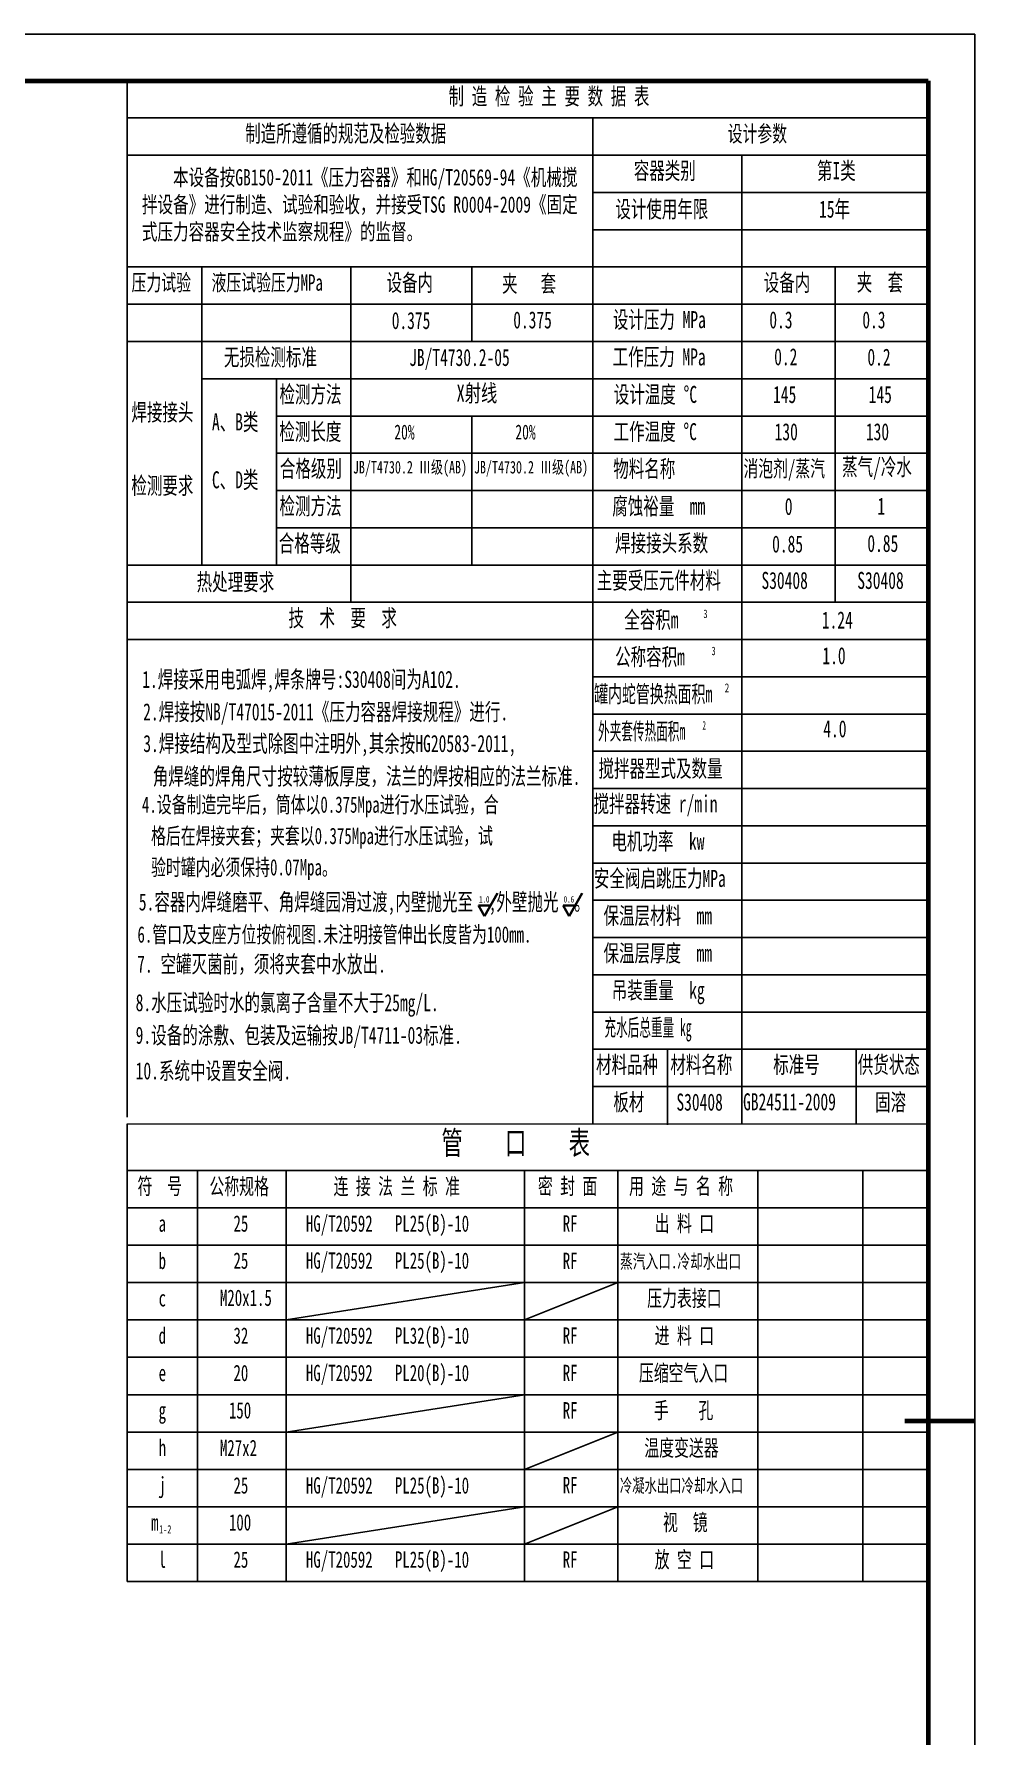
# Model space of a CAD drawing. Header units: millimetres. Extents: x -3150 to 3150, y -4455 to 4455.
# Drawn here: x 128 to 3150, y -1011 to 4455 of the extents above; entities that cross this region are included whole.
import ezdxf

# ---------------------------------------------------------------- set-up
doc = ezdxf.new("R2010")
doc.units = ezdxf.units.MM
for name, color, linetype, lineweight in [('CAXA4', 3, 'Continuous', 25), ('CAXAEB0', 7, 'Continuous', 70), ('CAXA尺寸线层', 3, 'Continuous', 25), ('CAXA细实线层', 7, 'Continuous', 25)]:
    doc.layers.add(name, color=color, linetype=linetype, lineweight=lineweight)
doc.styles.add('HZTXT', font='SimSun.ttf', dxfattribs={"width": 0.7})
doc.styles.add('UserTxtStyle1', font='SimSun.ttf', dxfattribs={"width": 0.6})
doc.styles.add('UserTxtStyle14', font='SimSun.ttf', dxfattribs={"width": 0.5})
doc.styles.add('标准', font='SimSun.ttf', dxfattribs={"width": 0.667})

# ---------------------------------------------------------------- blocks, each defined once
blk = doc.blocks.new('CAXBLOCK0', base_point=(3000, -4305))
at = {"layer": 'CAXAEB0', "color": 0, "linetype": 'Continuous', "lineweight": 25}
for p, q in [((-3150, 4455), (3150, 4455)), ((3150, 4455), (3150, -4455))]:
    blk.add_line(p, q, dxfattribs=at)
at = {"layer": 'CAXAEB0', "color": 0, "linetype": 'Continuous', "lineweight": 70}
for p, q in [((-2775, 4305), (3000, 4305)), ((3000, 4305), (3000, -4305)), ((3150, 0), (2925, 0))]:
    blk.add_line(p, q, dxfattribs=at)
blk = doc.blocks.new('CAXBLOCK24')
at = {"layer": 'CAXA尺寸线层', "linetype": 'Continuous', "lineweight": 25, "attachment_point": 1, "style": '标准'}
for s, insert, char_height in [('\\fSimSun|b0|i0|p34;全容积m', (2023.6, 2601.3), 54.759), ('\\fSimSun|b0|i0|p34;3', (2278, 2606.6), 27.38)]:
    blk.add_mtext(s, dxfattribs=dict(at, insert=insert, char_height=char_height))
blk = doc.blocks.new('CAXBLOCK25')
at = {"layer": 'CAXA尺寸线层', "linetype": 'Continuous', "lineweight": 25, "attachment_point": 1, "style": 'UserTxtStyle1'}
for s, insert, char_height in [('\\fSimSun|b0|i0|p34;罐内蛇管换热面积m', (1926.8, 2362.6), 54.585), ('\\fSimSun|b0|i0|p34;２', (2341.8, 2367.9), 27.292)]:
    blk.add_mtext(s, dxfattribs=dict(at, insert=insert, char_height=char_height))
blk = doc.blocks.new('CAXBLOCK26')
at = {"layer": 'CAXA尺寸线层', "linetype": 'Continuous', "lineweight": 25, "attachment_point": 1, "style": '标准'}
for s, insert, char_height in [('\\fSimSun|b0|i0|p34;公称容积m', (1994.2, 2482.1), 54.757), ('\\fSimSun|b0|i0|p34;3', (2304, 2487.4), 27.379)]:
    blk.add_mtext(s, dxfattribs=dict(at, insert=insert, char_height=char_height))
blk = doc.blocks.new('CAXBLOCK27')
at = {"layer": 'CAXA尺寸线层', "linetype": 'Continuous', "lineweight": 25, "attachment_point": 1, "style": 'UserTxtStyle14'}
for s, insert, char_height in [('\\fSimSun|b0|i0|p34;外夹套传热面积m', (1939.4, 2243.1), 54.758), ('\\fSimSun|b0|i0|p34;2', (2274.8, 2248.3), 27.379)]:
    blk.add_mtext(s, dxfattribs=dict(at, insert=insert, char_height=char_height))
blk = doc.blocks.new('CAXBLOCK161', base_point=(0, 240.2))
at = {"layer": 'CAXA尺寸线层', "linetype": 'Continuous', "lineweight": 25, "attachment_point": 1, "style": '标准'}
for s, insert, char_height in [('\\fSimSun|b0|i0|p34;m', (503.9, -299.2), 52.508), ('\\fSimSun|b0|i0|p34;1-2', (529.7, -334.6), 26.254)]:
    blk.add_mtext(s, dxfattribs=dict(at, insert=insert, char_height=char_height))

msp = doc.modelspace()

# ---------------------------------------------------------------- linework, layer by layer
at = {"layer": 'CAXA4', "color": 0, "linetype": 'Continuous', "lineweight": 35}
for p, q in [((1574.39, 1622.117), (1616.694, 1695.389)), ((1846.177, 1622.117), (1888.481, 1695.389)), ((1555.161, 1655.423), (1593.619, 1655.423)), ((1574.39, 1622.117), (1555.161, 1655.423)), ((1826.948, 1655.423), (1865.406, 1655.423)), ((1846.177, 1622.117), (1826.948, 1655.423))]:
    msp.add_line(p, q, dxfattribs=at)
at = {"layer": 'CAXAEB0', "linetype": 'Continuous', "lineweight": 18}
msp.add_line((427.54, 954.816), (3000, 954.816), dxfattribs=at)
at = {"layer": 'CAXA细实线层', "color": 4, "linetype": 'Continuous', "lineweight": 25}
for p, q in [((427.54, 4305), (3000, 4305)), ((427.54, 976.426), (427.54, 4305)), ((3000, 417.859), (3000, 4305))]:
    msp.add_line(p, q, dxfattribs=at)
at = {"layer": 'CAXA细实线层', "linetype": 'Continuous', "lineweight": 25}
for p, q in [((427.54, 4185.351), (3000, 4185.351)), ((1923.156, 954.816), (1923.156, 4185.351)), ((427.54, 4065.701), (3000, 4065.701)), ((2401.754, 954.816), (2401.754, 4065.701)), ((1923.156, 3946.052), (3000, 3946.052)), ((1923.156, 3826.403), (3000, 3826.403)), ((427.54, 3706.754), (3000, 3706.754)), ((666.839, 2749.559), (666.839, 3706.754)), ((1145.436, 2629.91), (1145.436, 3706.754)), ((1534.296, 3467.455), (1534.296, 3706.754)), ((2700.877, 2629.91), (2700.877, 3706.754)), ((427.54, 3587.104), (3000, 3587.104)), ((427.54, 3467.455), (3000, 3467.455)), ((666.839, 3347.806), (3000, 3347.806)), ((906.138, 2749.559), (906.138, 3347.806)), ((906.138, 3228.156), (3000, 3228.156)), ((1534.296, 2749.559), (1534.296, 3228.156)), ((906.138, 3108.507), (3000, 3108.507)), ((906.138, 2988.858), (3000, 2988.858)), ((906.138, 2869.209), (3000, 2869.209)), ((427.54, 2749.559), (3000, 2749.559)), ((427.54, 2629.91), (3000, 2629.91)), ((427.54, 2510.261), (3000, 2510.261)), ((1923.156, 2390.611), (3000, 2390.611)), ((1923.156, 2270.962), (3000, 2270.962)), ((1923.156, 2151.313), (3000, 2151.313)), ((1923.156, 2031.664), (3000, 2031.664)), ((1923.156, 1912.014), (3000, 1912.014)), ((1923.156, 1912.014), (3000, 1912.014)), ((1923.156, 1792.365), (3000, 1792.365)), ((1923.156, 1792.365), (3000, 1792.365)), ((1923.156, 1672.716), (3000, 1672.716)), ((1923.156, 1553.066), (3000, 1553.066)), ((1923.156, 1433.417), (3000, 1433.417)), ((1923.156, 1313.768), (3000, 1313.768)), ((1923.156, 1194.119), (3000, 1194.119)), ((2162.455, 951.816), (2162.455, 1194.119)), ((2768.847, 954.816), (2768.847, 1194.119)), ((1923.156, 1074.469), (3000, 1074.469)), ((427.54, 954.816), (427.54, -515.373)), ((427.54, 804.816), (3000, 804.816)), ((652.573, 803.522), (652.573, -515.373)), ((937.539, 803.522), (937.539, -515.373)), ((1702.723, 803.522), (1702.723, -515.373)), ((2002.765, 803.522), (2002.765, -515.373)), ((2452.83, 803.522), (2452.83, -515.373)), ((2790.378, 804.816), (2790.378, -515.373)), ((427.54, 684.799), (3000, 684.799)), ((427.54, 564.781), (3000, 564.781)), ((427.54, 444.764), (3000, 444.764)), ((937.539, 324.747), (1702.723, 444.764)), ((1702.723, 324.747), (2002.765, 444.764)), ((427.54, 324.747), (3000, 324.747)), ((427.54, 204.73), (3000, 204.73)), ((427.54, 84.713), (3000, 84.713)), ((937.539, -35.302), (1702.723, 84.716)), ((427.54, -35.304), (3000, -35.304)), ((1702.723, -155.319), (2002.765, -35.302)), ((427.54, -155.322), (3000, -155.322)), ((427.54, -275.339), (3000, -275.339)), ((937.539, -395.17), (1702.723, -275.153)), ((1702.723, -395.17), (2002.765, -275.153)), ((427.54, -395.356), (3000, -395.356)), ((427.54, -515.373), (3000, -515.373))]:
    msp.add_line(p, q, dxfattribs=at)

# ---------------------------------------------------------------- block references
at = {"layer": 'CAXAEB0', "linetype": 'Continuous', "lineweight": 70}
msp.add_blockref('CAXBLOCK0', (3000, -4305), dxfattribs=at)
at = {"layer": 'CAXA尺寸线层', "linetype": 'Continuous', "lineweight": 25}
for name, p in [('CAXBLOCK24', (0, 0)), ('CAXBLOCK26', (0, 0)), ('CAXBLOCK25', (0, 0)), ('CAXBLOCK27', (0, 0)), ('CAXBLOCK161', (0, 240.22))]:
    msp.add_blockref(name, p, dxfattribs=at)

# ---------------------------------------------------------------- texts
at = {"layer": 'CAXA4', "linetype": 'Continuous', "lineweight": 25, "insert": (474.263, 4020.977), "char_height": 52.395, "attachment_point": 1, "style": 'HZTXT'}
msp.add_mtext('{\\fFangSong_GB2312|b0|i0|c134|p34;    \\fFangSong_GB2312|b0|i0|c134|p49;本设备按GB150-2011《压力容器》和HG/T20569-94《机械搅\\P拌设备》进行制造、试验和验收，并接受TSG R0004-2009《固定\\P式压力容器安全技术监察规程》的监督。}', dxfattribs=at)
at = {"layer": 'CAXA4', "color": 3, "linetype": 'Continuous', "lineweight": 25, "attachment_point": 1, "style": '标准'}
for s, insert, char_height in [('\\fFangSong_GB2312|b0|i0|p34;1.焊接采用电弧焊,焊条牌号:S30408间为A102.', (475.319, 2409.793), 54.9), ('\\fFangSong_GB2312|b0|i0|p34;2.焊接按NB/T47015-2011《压力容器焊接规程》进行.', (478.318, 2305.361), 54.88678), ('\\fFangSong_GB2312|b0|i0|p34;3.焊接结构及型式除图中注明外,其余按HG20583-2011,', (478.717, 2203.773), 54.9), ('\\fFangSong_GB2312|b0|i0|p34;角焊缝的焊角尺寸按较薄板厚度，法兰的焊按相应的法兰标准.', (509.29, 2098.474), 54.9), ('\\fFangSong_GB2312|b0|i0|p34;4.设备制造完毕后，筒体以0.375Mpa进行水压试验，合', (474.535, 2006.406), 52.5), ('\\fFangSong_GB2312|b0|i0|p34;格后在焊接夹套；夹套以0.375Mpa进行水压试验，试', (503.772, 1905.711), 52.5), ('\\fFangSong_GB2312|b0|i0|p34;验时罐内必须保持0.07Mpa。', (503.772, 1805.016), 52.5), ('\\fFangSong_GB2312|b0|i0|p34;5.容器内焊缝磨平、角焊缝园滑过渡,内壁抛光至  ,外壁抛光\u3000。  ', (464.446, 1694.884), 54.9), ('\\fFangSong_GB2312|b0|i0|p34;6.管口及支座方位按俯视图.未注明接管伸出长度皆为100mm.', (460.131, 1589.206), 52.5), ('\\fFangSong_GB2312|b0|i0|p34;7. 空罐灭菌前，须将夹套中水放出.', (459.267, 1495.23), 54.885), ('\\fFangSong_GB2312|b0|i0|p34;8.水压试验时水的氯离子含量不大于25mg/L.', (454.236, 1371.342), 54.9), ('\\fFangSong_GB2312|b0|i0|p34;9.设备的涂敷、包装及运输按JB/T4711-03标准.', (454.236, 1266.657), 54.9), ('\\fFangSong_GB2312|b0|i0|p34;10.系统中设置安全阀.', (454.236, 1152.274), 54.9)]:
    msp.add_mtext(s, dxfattribs=dict(at, insert=insert, char_height=char_height))
at = {"layer": 'CAXA4', "color": 0, "linetype": 'Continuous', "lineweight": 25, "char_height": 20.60981, "attachment_point": 1, "style": '标准'}
for s, insert in [('\\fFangSong_GB2312|b0|i0|p34;1.0', (1557.125, 1686.028)), ('\\fFangSong_GB2312|b0|i0|p34;0.6', (1828.913, 1686.028))]:
    msp.add_mtext(s, dxfattribs=dict(at, insert=insert))
at = {"layer": 'CAXA尺寸线层', "color": 6, "linetype": 'Continuous', "lineweight": 25, "attachment_point": 1, "style": '标准'}
for s, insert, char_height in [('\\fSimSun|b0|i0|p34;制 造 检 验 主 要 数 据 表', (1459.403, 4282.566), 54.585), ('\\fSimSun|b0|i0|p34;消泡剂/蒸汽', (2406.456, 3085.606), 52.35), ('\\fSimSun|b0|i0|p34;蒸气/冷水', (2723.217, 3092.288), 54.765)]:
    msp.add_mtext(s, dxfattribs=dict(at, insert=insert, char_height=char_height))
at = {"layer": 'CAXA尺寸线层', "linetype": 'Continuous', "lineweight": 25, "attachment_point": 1}
for s, insert, char_height, style in [('\\fSimSun|b0|i0|p34;制造所遵循的规范及检验数据', (806.073, 4162.916), 54.58453, '标准'), ('{\\fSimSun|b0|i0|c134|p34;设计参数}', (2355.791, 4161.281), 52.40115, '标准'), ('\\fSimSun|b0|i0|p34;容器类别', (2054.403, 4043.413), 54.585, '标准'), ('{\\fSimSun|b0|i0|c134|p34;第I类}', (2642.541, 4043.489), 54.765, '标准'), ('\\fSimSun|b0|i0|p34;设计使用年限', (1995.436, 3920.092), 54.585, '标准'), ('\\fSimSun|b0|i0|p34;15年', (2649.311, 3920.168), 54.765, '标准'), ('\\fSimSun|b0|i0|p34;压力试验', (441.309, 3683.104), 52.40115, '标准'), ('\\fSimSun|b0|i0|p34;液压试验压力MPa', (698.139, 3683.104), 52.40115, '标准'), ('\\fSimSun|b0|i0|p34;设备内', (1260.298, 3684.027), 54.58453, '标准'), ('\\fSimSun|b0|i0|p34;夹   套', (1631.085, 3680.743), 54.585, '标准'), ('\\fSimSun|b0|i0|p34;设备内', (2471.747, 3684.027), 54.58453, '标准'), ('\\fSimSun|b0|i0|p34;夹  套', (2770.285, 3684.465), 54.585, '标准'), ('\\fSimSun|b0|i0|p34;0.375', (1276.809, 3562.158), 54.585, '标准'), ('\\fSimSun|b0|i0|p34;0.375', (1667.143, 3564.141), 54.585, '标准'), ('\\fSimSun|b0|i0|p34;设计压力 MPa', (1986.962, 3565.083), 54.7592, '标准'), ('\\fSimSun|b0|i0|p34;0.3', (2489.535, 3564.368), 54.765, '标准'), ('\\fSimSun|b0|i0|p34;0.3', (2788.368, 3564.268), 54.585, '标准'), ('\\fSimSun|b0|i0|p34;无损检测标准', (737.658, 3444.701), 54.7592, '标准'), ('\\fSimSun|b0|i0|p34;JB/T4730.2-05', (1332.718, 3443.63), 54.765, '标准'), ('\\fSimSun|b0|i0|p34;工作压力 MPa', (1986.376, 3445.433), 54.7592, '标准'), ('\\fSimSun|b0|i0|p34;0.2', (2505.192, 3445.672), 54.585, '标准'), ('\\fSimSun|b0|i0|p34;0.2', (2804.577, 3444.619), 54.585, '标准'), ('{\\fSimSun|b0|i0|c134|p34;X射线}', (1485.045, 3329.007), 54.7592, 'HZTXT'), ('\\fSimSun|b0|i0|p34;检测方法', (916.118, 3325.345), 54.7592, '标准'), ('\\fSimSun|b0|i0|p34;设计温度 {%%D}C', (1990.029, 3324.905), 54.7592, '标准'), ('\\fSimSun|b0|i0|p34;145', (2501.52, 3324.612), 54.765, '标准'), ('\\fSimSun|b0|i0|p34;145', (2808.59, 3324.612), 54.765, '标准'), ('\\fSimSun|b0|i0|p34;焊接接头', (440.642, 3267.703), 54.7592, '标准'), ('\\fSimSun|b0|i0|p34;A、B类', (699.376, 3236.68), 54.7592, '标准'), ('\\fSimSun|b0|i0|p34;检测长度', (915.63, 3205.256), 54.7592, '标准'), ('\\fSimSun|b0|i0|p34;20%', (1285.035, 3200.64), 47.9143, '标准'), ('\\fSimSun|b0|i0|p34;20%', (1673.895, 3200.64), 47.9143, '标准'), ('\\fSimSun|b0|i0|p34;工作温度 {%%D}C', (1989.443, 3205.256), 54.7592, '标准'), ('\\fSimSun|b0|i0|p34;130', (2506.584, 3204.963), 54.765, '标准'), ('\\fSimSun|b0|i0|p34;130', (2799.629, 3204.963), 54.765, '标准'), ('\\fSimSun|b0|i0|p34;合格级别', (917.487, 3086.486), 54.7592, '标准'), ('{\\fSimSun|b0|i0|c134|p34;JB/T4730.2 Ⅲ级(AB)}', (1151.948, 3084.09), 40.5, 'HZTXT'), ('{\\fSimSun|b0|i0|c134|p34;JB/T4730.2 Ⅲ级(AB)}', (1540.808, 3084.09), 40.5, 'HZTXT'), ('\\fSimSun|b0|i0|p34;物料名称', (1988.302, 3086.046), 54.7592, '标准'), ('\\fSimSun|b0|i0|p34;检测要求', (440.419, 3032.145), 54.7592, '标准'), ('\\fSimSun|b0|i0|p34;C、D类', (699.376, 3050.651), 54.7592, '标准'), ('\\fSimSun|b0|i0|p34;检测方法', (916.118, 2966.397), 54.7592, '标准'), ('\\fSimSun|b0|i0|p34;腐蚀裕量  mm', (1985.105, 2965.957), 54.7592, '标准'), ('\\fSimSun|b0|i0|p34;0', (2539.197, 2965.078), 54.7592, '标准'), ('\\fSimSun|b0|i0|p34;1', (2836.707, 2965.811), 54.765, '标准'), ('\\fSimSun|b0|i0|p34;合格等级', (913.968, 2846.747), 54.7592, '标准'), ('\\fSimSun|b0|i0|p34;焊接接头系数', (1994.171, 2847.187), 54.7592, '标准'), ('\\fSimSun|b0|i0|p34;0.85', (2498.514, 2844.398), 54.7592, '标准'), ('\\fSimSun|b0|i0|p34;0.85', (2804.381, 2846.363), 54.7592, '标准'), ('\\fSimSun|b0|i0|p34;主要受压元件材料', (1935.36, 2727.391), 54.7592, '标准'), ('\\fSimSun|b0|i0|p34;热处理要求', (650.206, 2722.477), 54.7592, '标准'), ('\\fSimSun|b0|i0|p34;S30408', (2464.275, 2727.4), 54.75, '标准'), ('\\fSimSun|b0|i0|p34;S30408', (2772.102, 2727.4), 54.75, '标准'), ('\\fSimSun|b0|i0|p34;技  术  要  求', (945.068, 2607.009), 54.7592, '标准'), ('\\fSimSun|b0|i0|p34;1.24', (2658.189, 2600.328), 54.765, '标准'), ('\\fSimSun|b0|i0|p34;1.0', (2660.064, 2485.76), 54.765, '标准'), ('\\fSimSun|b0|i0|p34;4.0', (2662.878, 2250.974), 54.765, '标准'), ('\\fSimSun|b0|i0|p34;搅拌器型式及数量', (1940.737, 2123.308), 54.7592, '标准'), ('\\fSimSun|b0|i0|p34;搅拌器转速 r/min', (1924.889, 2009.935), 54.7592, '标准'), ('\\fSimSun|b0|i0|p34;电机功率  kw', (1982.369, 1889.553), 54.7592, '标准'), ('\\fSimSun|b0|i0|p34;安全阀启跳压力MPa', (1926.322, 1770.343), 54.765, '标准'), ('\\fSimSun|b0|i0|p34;保温层材料  mm', (1956.922, 1650.548), 54.7592, '标准'), ('\\fSimSun|b0|i0|p34;保温层厚度  mm', (1956.922, 1530.166), 54.7592, '标准'), ('\\fSimSun|b0|i0|p34;吊装重量  kg', (1983.346, 1411.249), 54.7592, '标准'), ('\\fSimSun|b0|i0|p34;充水后总重量 kg', (1959.905, 1291.6), 54.7592, 'UserTxtStyle14'), ('\\fSimSun|b0|i0|p34;材料品种', (1932.929, 1172.118), 54.7575, '标准'), ('\\fSimSun|b0|i0|p34;材料名称', (2171.546, 1172.118), 54.7575, '标准'), ('\\fSimSun|b0|i0|p34;标准号', (2502.023, 1172.118), 54.7575, '标准'), ('\\fSimSun|b0|i0|p34;供货状态', (2773.653, 1172.118), 54.7575, '标准'), ('\\fSimSun|b0|i0|p34;板材', (1988.442, 1051.838), 54.7575, '标准'), ('\\fSimSun|b0|i0|p34;S30408', (2191.089, 1051.838), 54.7575, '标准'), ('\\fSimSun|b0|i0|p34;GB24511-2009', (2405.228, 1052.78), 54.7575, '标准'), ('\\fSimSun|b0|i0|p34;固溶', (2829.165, 1051.838), 54.7575, '标准'), ('\\fSimSun|b0|i0|p34;管    口    表', (1436.4, 931.191), 75, '标准'), ('\\fSimSun|b0|i0|p34;符  号', (460.209, 780.775), 52.5075, '标准'), ('\\fSimSun|b0|i0|p34;公称规格', (691.218, 780.128), 52.5075, '标准'), ('\\fSimSun|b0|i0|p34;连 接 法 兰 标 准', (1089.958, 780.128), 52.5075, '标准'), ('\\fSimSun|b0|i0|p34;密 封 面', (1746.281, 780.775), 52.5075, '标准'), ('\\fSimSun|b0|i0|p34;用 途 与 名 称', (2038.862, 780.775), 52.5075, '标准'), ('\\fSimSun|b0|i0|p34;25', (768.444, 660.752), 52.5, '标准'), ('\\fSimSun|b0|i0|p34;HG/T20592   PL25(B)-10', (1001.149, 660.752), 52.5, '标准'), ('\\fSimSun|b0|i0|p34;RF', (1826.128, 660.758), 52.5075, '标准'), ('\\fSimSun|b0|i0|p34;出 料 口', (2121.334, 660.758), 52.5075, '标准'), ('\\fSimSun|b0|i0|p34;a', (528.061, 660.758), 52.5075, '标准'), ('\\fSimSun|b0|i0|p34;b', (528.061, 540.74), 52.5075, '标准'), ('\\fSimSun|b0|i0|p34;RF', (1826.128, 540.74), 52.5075, '标准'), ('\\fSimSun|b0|i0|p34;蒸汽入口.冷却水出口', (2009.944, 535.602), 45.00643, '标准'), ('\\fSimSun|b0|i0|p34;c', (528.061, 420.723), 52.5075, '标准'), ('\\fSimSun|b0|i0|p34;压力表接口', (2097.344, 420.723), 52.5075, '标准'), ('\\fSimSun|b0|i0|p34;d', (528.061, 300.706), 52.5075, '标准'), ('\\fSimSun|b0|i0|p34;RF', (1826.128, 300.706), 52.5075, '标准'), ('\\fSimSun|b0|i0|p34;进 料 口', (2121.334, 300.706), 52.5075, '标准'), ('\\fSimSun|b0|i0|p34;e', (528.061, 180.689), 52.5075, '标准'), ('\\fSimSun|b0|i0|p34;RF', (1826.128, 180.689), 52.5075, '标准'), ('\\fSimSun|b0|i0|p34;压缩空气入口', (2070.751, 180.684), 52.5, '标准'), ('\\fSimSun|b0|i0|p34;150', (753.819, 60.675), 52.5075, '标准'), ('\\fSimSun|b0|i0|p34;RF', (1826.128, 60.675), 52.5075, '标准'), ('\\fSimSun|b0|i0|p34;手    孔', (2118.709, 60.675), 52.5075, '标准'), ('\\fSimSun|b0|i0|p34;g', (528.061, 60.675), 52.5075, '标准'), ('\\fSimSun|b0|i0|p34;h', (528.061, -59.342), 52.5075, '标准'), ('\\fSimSun|b0|i0|p34;j', (528.061, -179.36), 52.5075, '标准'), ('\\fSimSun|b0|i0|p34;RF', (1826.128, -179.36), 52.5075, '标准'), ('\\fSimSun|b0|i0|p34;冷凝水出口冷却水入口', (2009.442, -185.525), 43.50622, '标准'), ('\\fSimSun|b0|i0|p34;100', (753.819, -299.194), 52.5075, '标准'), ('\\fSimSun|b0|i0|p34;视  镜', (2147.95, -299.194), 52.5075, '标准'), ('\\fSimSun|b0|i0|p34;l', (528.063, -418.612), 52.5, '标准'), ('\\fSimSun|b0|i0|p34;25', (768.444, -418.612), 52.5, '标准'), ('\\fSimSun|b0|i0|p34;HG/T20592   PL25(B)-10', (1001.149, -418.612), 52.5, '标准'), ('\\fSimSun|b0|i0|p34;RF', (1826.128, -418.607), 52.5075, '标准'), ('\\fSimSun|b0|i0|p34;放 空 口', (2121.35, -418.612), 52.5, '标准')]:
    msp.add_mtext(s, dxfattribs=dict(at, insert=insert, char_height=char_height, style=style))
at = {"layer": 'CAXA尺寸线层', "color": 1, "linetype": 'Continuous', "lineweight": 25, "char_height": 52.5, "attachment_point": 1, "style": '标准'}
for s, insert in [('\\fSimSun|b0|i0|p34;HG/T20592   PL25(B)-10', (1001.149, 541.591)), ('\\fSimSun|b0|i0|p34;25', (768.444, 541.591)), ('\\fSimSun|b0|i0|p34;M20x1.5', (724.933, 422.327)), ('\\fSimSun|b0|i0|p34;32', (768.444, 300.701)), ('\\fSimSun|b0|i0|p34;HG/T20592   PL32(B)-10', (1001.149, 300.701)), ('\\fSimSun|b0|i0|p34;20', (768.44, 180.689)), ('\\fSimSun|b0|i0|p34;HG/T20592   PL20(B)-10', (1001.149, 180.684)), ('\\fSimSun|b0|i0|p34;温度变送器', (2087.972, -59.882)), ('\\fSimSun|b0|i0|p34;M27x2', (724.933, -60.105)), ('\\fSimSun|b0|i0|p34;25', (768.444, -180.411)), ('\\fSimSun|b0|i0|p34;HG/T20592   PL25(B)-10', (1001.149, -180.411))]:
    msp.add_mtext(s, dxfattribs=dict(at, insert=insert))

doc.saveas('drawing.dxf')
